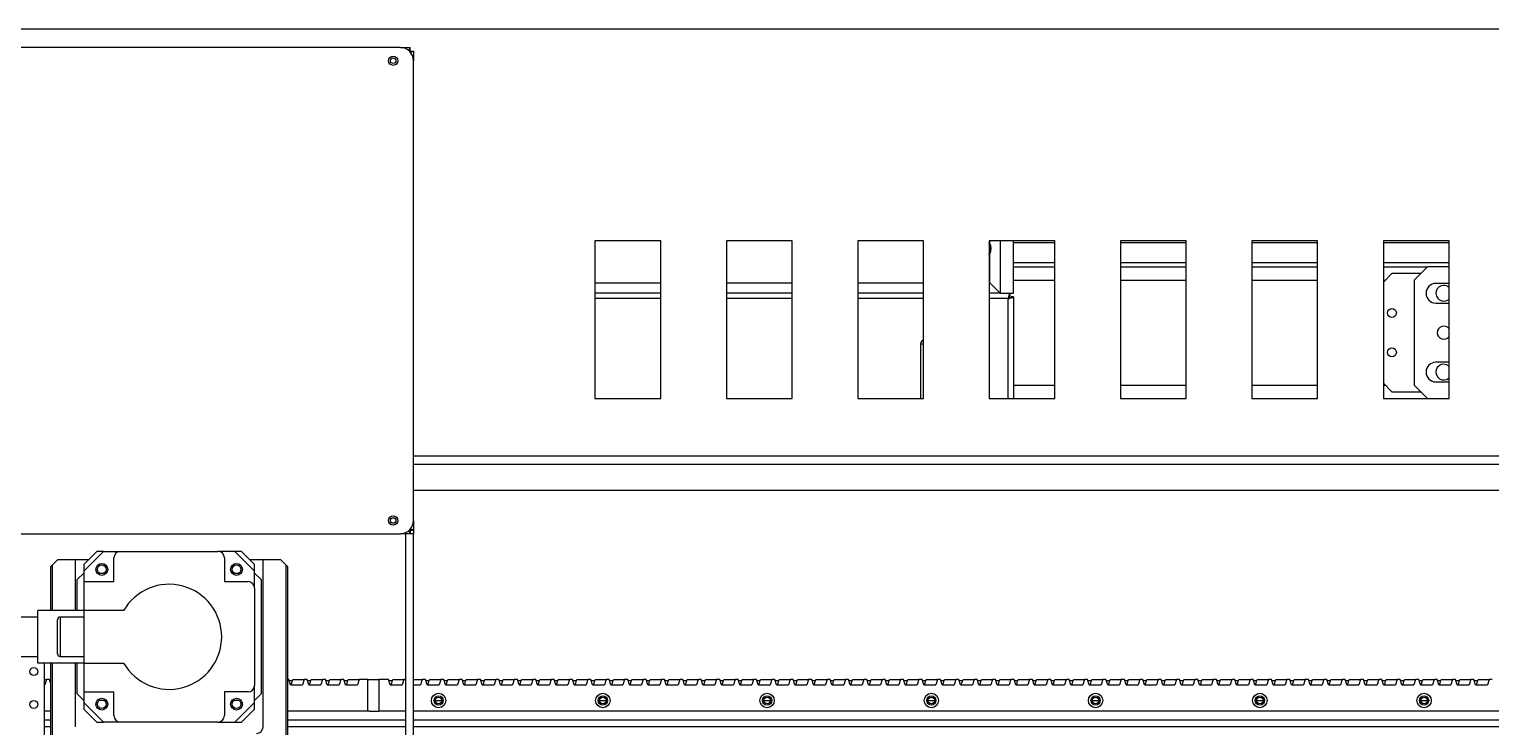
# Model space of a CAD drawing. Header units: millimetres. Extents: x 17243 to 30056, y 9468 to 18529.
# Drawn here: x 24335 to 25448, y 14491 to 15022 of the extents above; entities that cross this region are included whole.
import ezdxf

# ---------------------------------------------------------------- set-up
doc = ezdxf.new("R2010")
doc.units = ezdxf.units.MM
doc.layers.get('0').update_dxf_attribs({"lineweight": 18})

msp = doc.modelspace()

# ---------------------------------------------------------------- linework, layer by layer
at = {"color": 7, "linetype": 'Continuous', "lineweight": 25}
for p, q in [((25968.788, 15021.605), (21449.788, 15021.605)), ((24617.725, 15007.605), (24265.725, 15007.605)), ((24617.725, 15007.605), (24625.017, 15007.605)), ((24625.017, 15005.605), (24625.017, 15007.605)), ((24615.239, 14995.826), (24614.003, 14994.59)), ((24625.725, 15004.897), (24627.725, 15004.897)), ((24627.725, 15004.897), (24627.725, 14997.605)), ((24627.725, 14647.605), (24627.725, 14997.605)), ((24815.788, 14860.605), (24765.788, 14860.605)), ((24765.788, 14860.605), (24765.788, 14740.605)), ((24815.788, 14740.605), (24815.788, 14860.605)), ((24915.788, 14860.605), (24865.788, 14860.605)), ((24865.788, 14860.605), (24865.788, 14740.605)), ((24915.788, 14740.605), (24915.788, 14860.605)), ((25015.788, 14860.605), (24965.788, 14860.605)), ((24965.788, 14860.605), (24965.788, 14740.605)), ((25015.788, 14740.605), (25015.788, 14860.605)), ((25115.788, 14860.605), (25065.788, 14860.605)), ((25065.788, 14860.605), (25065.788, 14740.605)), ((25066.288, 14858.478), (25065.788, 14859.268)), ((25065.788, 14849.941), (25066.288, 14850.732)), ((25066.288, 14858.478), (25066.288, 14860.605)), ((25066.288, 14828.605), (25066.288, 14850.732)), ((25074.288, 14860.605), (25074.288, 14820.605)), ((25084.288, 14820.605), (25084.288, 14860.605)), ((25115.788, 14740.605), (25115.788, 14860.605)), ((25215.788, 14860.605), (25165.788, 14860.605)), ((25165.788, 14860.605), (25165.788, 14740.605)), ((25215.788, 14740.605), (25215.788, 14860.605)), ((25315.788, 14860.605), (25265.788, 14860.605)), ((25265.788, 14860.605), (25265.788, 14740.605)), ((25315.788, 14740.605), (25315.788, 14860.605)), ((25415.788, 14860.605), (25365.788, 14860.605)), ((25365.788, 14860.605), (25365.788, 14740.605)), ((25415.788, 14740.605), (25415.788, 14860.605)), ((25084.288, 14840.605), (25115.788, 14840.605)), ((25165.788, 14840.605), (25215.788, 14840.605)), ((25265.788, 14840.605), (25315.788, 14840.605)), ((25365.788, 14840.605), (25399.288, 14840.605)), ((25399.288, 14840.605), (25389.288, 14830.605)), ((25415.788, 14840.605), (25399.288, 14840.605)), ((24765.788, 14828.605), (24815.788, 14828.605)), ((24865.788, 14828.605), (24915.788, 14828.605)), ((24965.788, 14828.605), (25015.788, 14828.605)), ((25065.788, 14828.605), (25066.288, 14828.605)), ((25074.288, 14820.605), (25066.288, 14828.605)), ((25372.288, 14835.605), (25365.788, 14829.105)), ((25394.288, 14835.605), (25372.288, 14835.605)), ((25389.288, 14830.605), (25389.288, 14750.605)), ((25415.788, 14828.105), (25405.788, 14828.105)), ((24815.788, 14820.605), (24765.788, 14820.605)), ((24915.788, 14820.605), (24865.788, 14820.605)), ((25015.788, 14820.605), (24965.788, 14820.605)), ((25074.288, 14820.605), (25065.788, 14820.605)), ((25074.288, 14820.605), (25084.288, 14820.605)), ((25081.581, 14820.605), (25081.581, 14818.605)), ((25084.288, 14817.897), (25082.288, 14817.897)), ((25084.288, 14817.897), (25084.288, 14740.605)), ((25405.788, 14813.105), (25415.788, 14813.105)), ((25013.638, 14782.105), (25013.638, 14781.888)), ((25015.788, 14781.888), (25013.638, 14781.888)), ((25013.638, 14781.888), (25013.638, 14740.605)), ((25415.788, 14768.105), (25405.788, 14768.105)), ((25365.788, 14752.105), (25372.288, 14745.605)), ((25389.288, 14750.605), (25399.288, 14740.605)), ((25405.788, 14753.105), (25415.788, 14753.105)), ((24765.788, 14740.605), (24815.788, 14740.605)), ((24865.788, 14740.605), (24915.788, 14740.605)), ((24965.788, 14740.605), (25015.788, 14740.605)), ((25065.788, 14740.605), (25115.788, 14740.605)), ((25165.788, 14740.605), (25215.788, 14740.605)), ((25265.788, 14740.605), (25315.788, 14740.605)), ((25365.788, 14740.605), (25415.788, 14740.605)), ((25372.288, 14745.605), (25394.288, 14745.605)), ((24627.725, 14690.605), (25968.788, 14690.605)), ((24614.003, 14650.619), (24615.239, 14649.383)), ((24625.017, 14639.605), (24625.017, 14637.605)), ((24625.725, 14640.312), (24627.725, 14640.312)), ((24627.725, 14647.605), (24627.725, 14640.312)), ((24627.725, 14640.312), (24627.725, 14637.605)), ((24265.725, 14637.605), (24617.725, 14637.605)), ((24625.017, 14637.605), (24617.725, 14637.605)), ((24621.725, 14450.105), (24621.725, 14637.605)), ((24627.725, 14637.605), (24625.017, 14637.605)), ((24627.725, 14450.105), (24627.725, 14637.605)), ((24356.725, 14617.605), (24352.725, 14613.605)), ((24370.225, 14617.605), (24356.725, 14617.605)), ((24370.225, 14617.605), (24370.225, 14579.105)), ((24380.225, 14617.605), (24370.225, 14617.605)), ((24376.725, 14609.105), (24391.725, 14624.105)), ((24386.725, 14624.105), (24376.725, 14614.105)), ((24391.725, 14624.105), (24386.725, 14624.105)), ((24391.725, 14624.105), (24404.725, 14624.105)), ((24399.725, 14601.105), (24399.725, 14619.105)), ((24404.725, 14624.105), (24478.725, 14624.105)), ((24491.725, 14624.105), (24478.725, 14624.105)), ((24483.725, 14619.105), (24483.725, 14601.105)), ((24506.725, 14609.105), (24491.725, 14624.105)), ((24496.725, 14624.105), (24491.725, 14624.105)), ((24506.725, 14614.105), (24496.725, 14624.105)), ((24513.225, 14617.605), (24503.225, 14617.605)), ((24513.225, 14490.605), (24513.225, 14617.605)), ((24526.725, 14617.605), (24513.225, 14617.605)), ((24530.725, 14613.605), (24526.725, 14617.605)), ((24351.725, 14612.605), (24352.725, 14613.605)), ((24351.725, 14579.105), (24351.725, 14612.605)), ((24352.725, 14613.605), (24352.725, 14579.105)), ((24376.725, 14607.605), (24371.725, 14602.605)), ((24376.725, 14614.105), (24376.725, 14609.105)), ((24376.725, 14609.105), (24376.725, 14601.105)), ((24388.481, 14607.605), (24392.438, 14607.605)), ((24491.012, 14607.605), (24494.968, 14607.605)), ((24506.725, 14609.105), (24506.725, 14614.105)), ((24506.725, 14596.105), (24506.725, 14609.105)), ((24511.725, 14602.605), (24506.725, 14607.605)), ((24530.725, 14450.605), (24530.725, 14613.605)), ((24530.725, 14613.605), (24531.725, 14612.605)), ((24531.725, 14612.605), (24531.725, 14450.605)), ((24371.725, 14579.105), (24371.725, 14602.605)), ((24376.725, 14601.105), (24399.725, 14601.105)), ((24376.725, 14601.105), (24376.725, 14579.105)), ((24483.725, 14601.105), (24501.725, 14601.105)), ((24506.725, 14596.105), (24506.725, 14522.105)), ((24511.725, 14602.605), (24511.725, 14515.605)), ((24341.725, 14574.105), (24323.725, 14574.105)), ((24376.725, 14579.105), (24341.725, 14579.105)), ((24341.725, 14539.105), (24341.725, 14579.105)), ((24356.725, 14559.105), (24356.725, 14572.105)), ((24376.725, 14574.105), (24358.725, 14574.105)), ((24407.084, 14579.105), (24376.725, 14579.105)), ((24376.725, 14579.105), (24376.725, 14539.105)), ((24356.725, 14546.105), (24356.725, 14559.105)), ((24323.725, 14544.105), (24341.725, 14544.105)), ((24376.725, 14539.105), (24341.725, 14539.105)), ((24346.725, 14452.341), (24346.725, 14539.105)), ((24351.725, 14450.605), (24351.725, 14539.105)), ((24352.725, 14539.105), (24352.725, 14450.605)), ((24358.725, 14544.105), (24376.725, 14544.105)), ((24370.225, 14539.105), (24370.225, 14490.605)), ((24371.725, 14515.605), (24371.725, 14539.105)), ((24376.725, 14539.105), (24407.084, 14539.105)), ((24376.725, 14539.105), (24376.725, 14517.105)), ((24346.725, 14526.605), (24348.384, 14526.605)), ((24346.725, 14522.605), (24347.111, 14522.605)), ((24348.384, 14526.605), (24347.111, 14522.605)), ((24350.714, 14526.605), (24348.384, 14526.605)), ((24351.725, 14523.43), (24350.714, 14526.605)), ((24351.725, 14525.605), (24351.032, 14525.605)), ((24376.725, 14517.105), (24399.725, 14517.105)), ((24376.725, 14517.105), (24376.725, 14509.105)), ((24399.725, 14499.105), (24399.725, 14517.105)), ((24483.725, 14517.105), (24483.725, 14499.105)), ((24501.725, 14517.105), (24483.725, 14517.105)), ((24506.725, 14509.105), (24506.725, 14522.105)), ((24532.714, 14526.605), (24531.725, 14526.605)), ((24533.987, 14522.605), (24532.714, 14526.605)), ((24535.565, 14525.605), (24533.032, 14525.605)), ((24533.987, 14522.605), (24543.111, 14522.605)), ((24534.611, 14522.605), (24535.884, 14526.605)), ((24535.884, 14526.605), (24544.384, 14526.605)), ((24544.384, 14526.605), (24543.111, 14522.605)), ((24546.714, 14526.605), (24544.384, 14526.605)), ((24547.987, 14522.605), (24546.714, 14526.605)), ((24549.565, 14525.605), (24547.032, 14525.605)), ((24547.987, 14522.605), (24557.111, 14522.605)), ((24548.611, 14522.605), (24549.884, 14526.605)), ((24549.884, 14526.605), (24558.384, 14526.605)), ((24558.384, 14526.605), (24557.111, 14522.605)), ((24560.714, 14526.605), (24558.384, 14526.605)), ((24561.987, 14522.605), (24560.714, 14526.605)), ((24563.565, 14525.605), (24561.032, 14525.605)), ((24561.987, 14522.605), (24571.111, 14522.605)), ((24562.611, 14522.605), (24563.884, 14526.605)), ((24563.884, 14526.605), (24572.384, 14526.605)), ((24572.384, 14526.605), (24571.111, 14522.605)), ((24574.714, 14526.605), (24572.384, 14526.605)), ((24575.987, 14522.605), (24574.714, 14526.605)), ((24577.565, 14525.605), (24575.032, 14525.605)), ((24575.987, 14522.605), (24585.111, 14522.605)), ((24576.611, 14522.605), (24577.884, 14526.605)), ((24577.884, 14526.605), (24586.384, 14526.605)), ((24586.384, 14526.605), (24585.111, 14522.605)), ((24592.788, 14526.605), (24586.384, 14526.605)), ((24592.788, 14526.605), (24601.288, 14526.605)), ((24592.788, 14526.605), (24592.788, 14502.605)), ((24601.288, 14526.605), (24601.288, 14502.605)), ((24608.714, 14526.605), (24601.288, 14526.605)), ((24609.987, 14522.605), (24608.714, 14526.605)), ((24611.565, 14525.605), (24609.032, 14525.605)), ((24609.987, 14522.605), (24619.111, 14522.605)), ((24610.611, 14522.605), (24611.884, 14526.605)), ((24611.884, 14526.605), (24620.384, 14526.605)), ((24620.384, 14526.605), (24619.111, 14522.605)), ((24621.725, 14526.605), (24620.384, 14526.605)), ((24627.725, 14526.605), (24634.384, 14526.605)), ((24627.725, 14522.605), (24633.111, 14522.605)), ((24634.384, 14526.605), (24633.111, 14522.605)), ((24636.714, 14526.605), (24634.384, 14526.605)), ((24637.987, 14522.605), (24636.714, 14526.605)), ((24639.565, 14525.605), (24637.032, 14525.605)), ((24637.987, 14522.605), (24647.111, 14522.605)), ((24638.611, 14522.605), (24639.884, 14526.605)), ((24639.884, 14526.605), (24648.384, 14526.605)), ((24648.384, 14526.605), (24647.111, 14522.605)), ((24650.714, 14526.605), (24648.384, 14526.605)), ((24651.987, 14522.605), (24650.714, 14526.605)), ((24653.565, 14525.605), (24651.032, 14525.605)), ((24651.987, 14522.605), (24661.111, 14522.605)), ((24652.611, 14522.605), (24653.884, 14526.605)), ((24653.884, 14526.605), (24662.384, 14526.605)), ((24662.384, 14526.605), (24661.111, 14522.605)), ((24664.714, 14526.605), (24662.384, 14526.605)), ((24665.987, 14522.605), (24664.714, 14526.605)), ((24667.565, 14525.605), (24665.032, 14525.605)), ((24665.987, 14522.605), (24675.111, 14522.605)), ((24666.611, 14522.605), (24667.884, 14526.605)), ((24667.884, 14526.605), (24676.384, 14526.605)), ((24676.384, 14526.605), (24675.111, 14522.605)), ((24678.714, 14526.605), (24676.384, 14526.605)), ((24679.987, 14522.605), (24678.714, 14526.605)), ((24681.565, 14525.605), (24679.032, 14525.605)), ((24679.987, 14522.605), (24689.111, 14522.605)), ((24680.611, 14522.605), (24681.884, 14526.605)), ((24681.884, 14526.605), (24690.384, 14526.605)), ((24690.384, 14526.605), (24689.111, 14522.605)), ((24692.714, 14526.605), (24690.384, 14526.605)), ((24693.987, 14522.605), (24692.714, 14526.605)), ((24695.565, 14525.605), (24693.032, 14525.605)), ((24693.987, 14522.605), (24703.111, 14522.605)), ((24694.611, 14522.605), (24695.884, 14526.605)), ((24695.884, 14526.605), (24704.384, 14526.605)), ((24704.384, 14526.605), (24703.111, 14522.605)), ((24706.714, 14526.605), (24704.384, 14526.605)), ((24707.987, 14522.605), (24706.714, 14526.605)), ((24709.565, 14525.605), (24707.032, 14525.605)), ((24707.987, 14522.605), (24717.111, 14522.605)), ((24708.611, 14522.605), (24709.884, 14526.605)), ((24709.884, 14526.605), (24718.384, 14526.605)), ((24718.384, 14526.605), (24717.111, 14522.605)), ((24720.714, 14526.605), (24718.384, 14526.605)), ((24721.987, 14522.605), (24720.714, 14526.605)), ((24723.565, 14525.605), (24721.032, 14525.605)), ((24721.987, 14522.605), (24731.111, 14522.605)), ((24722.611, 14522.605), (24723.884, 14526.605)), ((24723.884, 14526.605), (24732.384, 14526.605)), ((24732.384, 14526.605), (24731.111, 14522.605)), ((24734.714, 14526.605), (24732.384, 14526.605)), ((24735.987, 14522.605), (24734.714, 14526.605)), ((24737.565, 14525.605), (24735.032, 14525.605)), ((24735.987, 14522.605), (24745.111, 14522.605)), ((24736.611, 14522.605), (24737.884, 14526.605)), ((24737.884, 14526.605), (24746.384, 14526.605)), ((24746.384, 14526.605), (24745.111, 14522.605)), ((24748.714, 14526.605), (24746.384, 14526.605)), ((24749.987, 14522.605), (24748.714, 14526.605)), ((24751.565, 14525.605), (24749.032, 14525.605)), ((24749.987, 14522.605), (24759.111, 14522.605)), ((24750.611, 14522.605), (24751.884, 14526.605)), ((24751.884, 14526.605), (24760.384, 14526.605)), ((24760.384, 14526.605), (24759.111, 14522.605)), ((24762.714, 14526.605), (24760.384, 14526.605)), ((24763.987, 14522.605), (24762.714, 14526.605)), ((24765.565, 14525.605), (24763.032, 14525.605)), ((24763.987, 14522.605), (24773.111, 14522.605)), ((24764.611, 14522.605), (24765.884, 14526.605)), ((24765.884, 14526.605), (24774.384, 14526.605)), ((24774.384, 14526.605), (24773.111, 14522.605)), ((24776.714, 14526.605), (24774.384, 14526.605)), ((24777.987, 14522.605), (24776.714, 14526.605)), ((24779.565, 14525.605), (24777.032, 14525.605)), ((24777.987, 14522.605), (24787.111, 14522.605)), ((24778.611, 14522.605), (24779.884, 14526.605)), ((24779.884, 14526.605), (24788.384, 14526.605)), ((24788.384, 14526.605), (24787.111, 14522.605)), ((24790.714, 14526.605), (24788.384, 14526.605)), ((24791.987, 14522.605), (24790.714, 14526.605)), ((24793.565, 14525.605), (24791.032, 14525.605)), ((24791.987, 14522.605), (24801.111, 14522.605)), ((24792.611, 14522.605), (24793.884, 14526.605)), ((24793.884, 14526.605), (24802.384, 14526.605)), ((24802.384, 14526.605), (24801.111, 14522.605)), ((24804.714, 14526.605), (24802.384, 14526.605)), ((24805.987, 14522.605), (24804.714, 14526.605)), ((24807.565, 14525.605), (24805.032, 14525.605)), ((24805.987, 14522.605), (24815.111, 14522.605)), ((24806.611, 14522.605), (24807.884, 14526.605)), ((24807.884, 14526.605), (24816.384, 14526.605)), ((24816.384, 14526.605), (24815.111, 14522.605)), ((24818.714, 14526.605), (24816.384, 14526.605)), ((24819.987, 14522.605), (24818.714, 14526.605)), ((24821.565, 14525.605), (24819.032, 14525.605)), ((24819.987, 14522.605), (24829.111, 14522.605)), ((24820.611, 14522.605), (24821.884, 14526.605)), ((24821.884, 14526.605), (24830.384, 14526.605)), ((24830.384, 14526.605), (24829.111, 14522.605)), ((24832.714, 14526.605), (24830.384, 14526.605)), ((24833.987, 14522.605), (24832.714, 14526.605)), ((24835.565, 14525.605), (24833.032, 14525.605)), ((24833.987, 14522.605), (24843.111, 14522.605)), ((24834.611, 14522.605), (24835.884, 14526.605)), ((24835.884, 14526.605), (24844.384, 14526.605)), ((24844.384, 14526.605), (24843.111, 14522.605)), ((24846.714, 14526.605), (24844.384, 14526.605)), ((24847.987, 14522.605), (24846.714, 14526.605)), ((24849.565, 14525.605), (24847.032, 14525.605)), ((24847.987, 14522.605), (24857.111, 14522.605)), ((24848.611, 14522.605), (24849.884, 14526.605)), ((24849.884, 14526.605), (24858.384, 14526.605)), ((24858.384, 14526.605), (24857.111, 14522.605)), ((24860.714, 14526.605), (24858.384, 14526.605)), ((24861.987, 14522.605), (24860.714, 14526.605)), ((24863.565, 14525.605), (24861.032, 14525.605)), ((24861.987, 14522.605), (24871.111, 14522.605)), ((24862.611, 14522.605), (24863.884, 14526.605)), ((24863.884, 14526.605), (24872.384, 14526.605)), ((24872.384, 14526.605), (24871.111, 14522.605)), ((24874.714, 14526.605), (24872.384, 14526.605)), ((24875.987, 14522.605), (24874.714, 14526.605)), ((24877.565, 14525.605), (24875.032, 14525.605)), ((24875.987, 14522.605), (24885.111, 14522.605)), ((24876.611, 14522.605), (24877.884, 14526.605)), ((24877.884, 14526.605), (24886.384, 14526.605)), ((24886.384, 14526.605), (24885.111, 14522.605)), ((24888.714, 14526.605), (24886.384, 14526.605)), ((24889.987, 14522.605), (24888.714, 14526.605)), ((24891.565, 14525.605), (24889.032, 14525.605)), ((24889.987, 14522.605), (24899.111, 14522.605)), ((24890.611, 14522.605), (24891.884, 14526.605)), ((24891.884, 14526.605), (24900.384, 14526.605)), ((24900.384, 14526.605), (24899.111, 14522.605)), ((24902.714, 14526.605), (24900.384, 14526.605)), ((24903.987, 14522.605), (24902.714, 14526.605)), ((24905.565, 14525.605), (24903.032, 14525.605)), ((24903.987, 14522.605), (24913.111, 14522.605)), ((24904.611, 14522.605), (24905.884, 14526.605)), ((24905.884, 14526.605), (24914.384, 14526.605)), ((24914.384, 14526.605), (24913.111, 14522.605)), ((24916.714, 14526.605), (24914.384, 14526.605)), ((24917.987, 14522.605), (24916.714, 14526.605)), ((24919.565, 14525.605), (24917.032, 14525.605)), ((24917.987, 14522.605), (24927.111, 14522.605)), ((24918.611, 14522.605), (24919.884, 14526.605)), ((24919.884, 14526.605), (24928.384, 14526.605)), ((24928.384, 14526.605), (24927.111, 14522.605)), ((24930.714, 14526.605), (24928.384, 14526.605)), ((24931.987, 14522.605), (24930.714, 14526.605)), ((24933.565, 14525.605), (24931.032, 14525.605)), ((24931.987, 14522.605), (24941.111, 14522.605)), ((24932.611, 14522.605), (24933.884, 14526.605)), ((24933.884, 14526.605), (24942.384, 14526.605)), ((24942.384, 14526.605), (24941.111, 14522.605)), ((24944.714, 14526.605), (24942.384, 14526.605)), ((24945.987, 14522.605), (24944.714, 14526.605)), ((24947.565, 14525.605), (24945.032, 14525.605)), ((24945.987, 14522.605), (24955.111, 14522.605)), ((24946.611, 14522.605), (24947.884, 14526.605)), ((24947.884, 14526.605), (24956.384, 14526.605)), ((24956.384, 14526.605), (24955.111, 14522.605)), ((24958.714, 14526.605), (24956.384, 14526.605)), ((24959.987, 14522.605), (24958.714, 14526.605)), ((24961.565, 14525.605), (24959.032, 14525.605)), ((24959.987, 14522.605), (24969.111, 14522.605)), ((24960.611, 14522.605), (24961.884, 14526.605)), ((24961.884, 14526.605), (24970.384, 14526.605)), ((24970.384, 14526.605), (24969.111, 14522.605)), ((24972.714, 14526.605), (24970.384, 14526.605)), ((24973.987, 14522.605), (24972.714, 14526.605)), ((24975.565, 14525.605), (24973.032, 14525.605)), ((24973.987, 14522.605), (24983.111, 14522.605)), ((24974.611, 14522.605), (24975.884, 14526.605)), ((24975.884, 14526.605), (24984.384, 14526.605)), ((24984.384, 14526.605), (24983.111, 14522.605)), ((24986.714, 14526.605), (24984.384, 14526.605)), ((24987.987, 14522.605), (24986.714, 14526.605)), ((24989.565, 14525.605), (24987.032, 14525.605)), ((24987.987, 14522.605), (24997.111, 14522.605)), ((24988.611, 14522.605), (24989.884, 14526.605)), ((24989.884, 14526.605), (24998.384, 14526.605)), ((24998.384, 14526.605), (24997.111, 14522.605)), ((25000.714, 14526.605), (24998.384, 14526.605)), ((25001.987, 14522.605), (25000.714, 14526.605)), ((25003.565, 14525.605), (25001.032, 14525.605)), ((25001.987, 14522.605), (25011.111, 14522.605)), ((25002.611, 14522.605), (25003.884, 14526.605)), ((25003.884, 14526.605), (25012.384, 14526.605)), ((25012.384, 14526.605), (25011.111, 14522.605)), ((25014.714, 14526.605), (25012.384, 14526.605)), ((25015.987, 14522.605), (25014.714, 14526.605)), ((25017.565, 14525.605), (25015.032, 14525.605)), ((25015.987, 14522.605), (25025.111, 14522.605)), ((25016.611, 14522.605), (25017.884, 14526.605)), ((25017.884, 14526.605), (25026.384, 14526.605)), ((25026.384, 14526.605), (25025.111, 14522.605)), ((25028.714, 14526.605), (25026.384, 14526.605)), ((25029.987, 14522.605), (25028.714, 14526.605)), ((25031.565, 14525.605), (25029.032, 14525.605)), ((25029.987, 14522.605), (25039.111, 14522.605)), ((25030.611, 14522.605), (25031.884, 14526.605)), ((25031.884, 14526.605), (25040.384, 14526.605)), ((25040.384, 14526.605), (25039.111, 14522.605)), ((25042.714, 14526.605), (25040.384, 14526.605)), ((25043.987, 14522.605), (25042.714, 14526.605)), ((25045.565, 14525.605), (25043.032, 14525.605)), ((25043.987, 14522.605), (25053.111, 14522.605)), ((25044.611, 14522.605), (25045.884, 14526.605)), ((25045.884, 14526.605), (25054.384, 14526.605)), ((25054.384, 14526.605), (25053.111, 14522.605)), ((25056.714, 14526.605), (25054.384, 14526.605)), ((25057.987, 14522.605), (25056.714, 14526.605)), ((25059.565, 14525.605), (25057.032, 14525.605)), ((25057.987, 14522.605), (25067.111, 14522.605)), ((25058.611, 14522.605), (25059.884, 14526.605)), ((25059.884, 14526.605), (25068.384, 14526.605)), ((25068.384, 14526.605), (25067.111, 14522.605)), ((25070.714, 14526.605), (25068.384, 14526.605)), ((25071.987, 14522.605), (25070.714, 14526.605)), ((25073.565, 14525.605), (25071.032, 14525.605)), ((25071.987, 14522.605), (25081.111, 14522.605)), ((25072.611, 14522.605), (25073.884, 14526.605)), ((25073.884, 14526.605), (25082.384, 14526.605)), ((25082.384, 14526.605), (25081.111, 14522.605)), ((25084.714, 14526.605), (25082.384, 14526.605)), ((25085.987, 14522.605), (25084.714, 14526.605)), ((25087.565, 14525.605), (25085.032, 14525.605)), ((25085.987, 14522.605), (25095.111, 14522.605)), ((25086.611, 14522.605), (25087.884, 14526.605)), ((25087.884, 14526.605), (25096.384, 14526.605)), ((25096.384, 14526.605), (25095.111, 14522.605)), ((25098.714, 14526.605), (25096.384, 14526.605)), ((25099.987, 14522.605), (25098.714, 14526.605)), ((25101.565, 14525.605), (25099.032, 14525.605)), ((25099.987, 14522.605), (25109.111, 14522.605)), ((25100.611, 14522.605), (25101.884, 14526.605)), ((25101.884, 14526.605), (25110.384, 14526.605)), ((25110.384, 14526.605), (25109.111, 14522.605)), ((25112.714, 14526.605), (25110.384, 14526.605)), ((25113.987, 14522.605), (25112.714, 14526.605)), ((25115.565, 14525.605), (25113.032, 14525.605)), ((25113.987, 14522.605), (25123.111, 14522.605)), ((25114.611, 14522.605), (25115.884, 14526.605)), ((25115.884, 14526.605), (25124.384, 14526.605)), ((25124.384, 14526.605), (25123.111, 14522.605)), ((25126.714, 14526.605), (25124.384, 14526.605)), ((25127.987, 14522.605), (25126.714, 14526.605)), ((25129.565, 14525.605), (25127.032, 14525.605)), ((25127.987, 14522.605), (25137.111, 14522.605)), ((25128.611, 14522.605), (25129.884, 14526.605)), ((25129.884, 14526.605), (25138.384, 14526.605)), ((25138.384, 14526.605), (25137.111, 14522.605)), ((25140.714, 14526.605), (25138.384, 14526.605)), ((25141.987, 14522.605), (25140.714, 14526.605)), ((25143.565, 14525.605), (25141.032, 14525.605)), ((25141.987, 14522.605), (25151.111, 14522.605)), ((25142.611, 14522.605), (25143.884, 14526.605)), ((25143.884, 14526.605), (25152.384, 14526.605)), ((25152.384, 14526.605), (25151.111, 14522.605)), ((25154.714, 14526.605), (25152.384, 14526.605)), ((25155.987, 14522.605), (25154.714, 14526.605)), ((25157.565, 14525.605), (25155.032, 14525.605)), ((25155.987, 14522.605), (25165.111, 14522.605)), ((25156.611, 14522.605), (25157.884, 14526.605)), ((25157.884, 14526.605), (25166.384, 14526.605)), ((25166.384, 14526.605), (25165.111, 14522.605)), ((25168.714, 14526.605), (25166.384, 14526.605)), ((25169.987, 14522.605), (25168.714, 14526.605)), ((25171.565, 14525.605), (25169.032, 14525.605)), ((25169.987, 14522.605), (25179.111, 14522.605)), ((25170.611, 14522.605), (25171.884, 14526.605)), ((25171.884, 14526.605), (25180.384, 14526.605)), ((25180.384, 14526.605), (25179.111, 14522.605)), ((25182.714, 14526.605), (25180.384, 14526.605)), ((25183.987, 14522.605), (25182.714, 14526.605)), ((25185.565, 14525.605), (25183.032, 14525.605)), ((25183.987, 14522.605), (25193.111, 14522.605)), ((25184.611, 14522.605), (25185.884, 14526.605)), ((25185.884, 14526.605), (25194.384, 14526.605)), ((25194.384, 14526.605), (25193.111, 14522.605)), ((25196.714, 14526.605), (25194.384, 14526.605)), ((25197.987, 14522.605), (25196.714, 14526.605)), ((25199.565, 14525.605), (25197.032, 14525.605)), ((25197.987, 14522.605), (25207.111, 14522.605)), ((25198.611, 14522.605), (25199.884, 14526.605)), ((25199.884, 14526.605), (25208.384, 14526.605)), ((25208.384, 14526.605), (25207.111, 14522.605)), ((25210.714, 14526.605), (25208.384, 14526.605)), ((25211.987, 14522.605), (25210.714, 14526.605)), ((25213.565, 14525.605), (25211.032, 14525.605)), ((25211.987, 14522.605), (25221.111, 14522.605)), ((25212.611, 14522.605), (25213.884, 14526.605)), ((25213.884, 14526.605), (25222.384, 14526.605)), ((25222.384, 14526.605), (25221.111, 14522.605)), ((25224.714, 14526.605), (25222.384, 14526.605)), ((25225.987, 14522.605), (25224.714, 14526.605)), ((25227.565, 14525.605), (25225.032, 14525.605)), ((25225.987, 14522.605), (25235.111, 14522.605)), ((25226.611, 14522.605), (25227.884, 14526.605)), ((25227.884, 14526.605), (25236.384, 14526.605)), ((25236.384, 14526.605), (25235.111, 14522.605)), ((25238.714, 14526.605), (25236.384, 14526.605)), ((25239.987, 14522.605), (25238.714, 14526.605)), ((25241.565, 14525.605), (25239.032, 14525.605)), ((25239.987, 14522.605), (25249.111, 14522.605)), ((25240.611, 14522.605), (25241.884, 14526.605)), ((25241.884, 14526.605), (25250.384, 14526.605)), ((25250.384, 14526.605), (25249.111, 14522.605)), ((25252.714, 14526.605), (25250.384, 14526.605)), ((25253.987, 14522.605), (25252.714, 14526.605)), ((25255.565, 14525.605), (25253.032, 14525.605)), ((25253.987, 14522.605), (25263.111, 14522.605)), ((25254.611, 14522.605), (25255.884, 14526.605)), ((25255.884, 14526.605), (25264.384, 14526.605)), ((25264.384, 14526.605), (25263.111, 14522.605)), ((25266.714, 14526.605), (25264.384, 14526.605)), ((25267.987, 14522.605), (25266.714, 14526.605)), ((25269.565, 14525.605), (25267.032, 14525.605)), ((25267.987, 14522.605), (25277.111, 14522.605)), ((25268.611, 14522.605), (25269.884, 14526.605)), ((25269.884, 14526.605), (25278.384, 14526.605)), ((25278.384, 14526.605), (25277.111, 14522.605)), ((25280.714, 14526.605), (25278.384, 14526.605)), ((25281.987, 14522.605), (25280.714, 14526.605)), ((25283.565, 14525.605), (25281.032, 14525.605)), ((25281.987, 14522.605), (25291.111, 14522.605)), ((25282.611, 14522.605), (25283.884, 14526.605)), ((25283.884, 14526.605), (25292.384, 14526.605)), ((25292.384, 14526.605), (25291.111, 14522.605)), ((25294.714, 14526.605), (25292.384, 14526.605)), ((25295.987, 14522.605), (25294.714, 14526.605)), ((25297.565, 14525.605), (25295.032, 14525.605)), ((25295.987, 14522.605), (25305.111, 14522.605)), ((25296.611, 14522.605), (25297.884, 14526.605)), ((25297.884, 14526.605), (25306.384, 14526.605)), ((25306.384, 14526.605), (25305.111, 14522.605)), ((25308.714, 14526.605), (25306.384, 14526.605)), ((25309.987, 14522.605), (25308.714, 14526.605)), ((25311.565, 14525.605), (25309.032, 14525.605)), ((25309.987, 14522.605), (25319.111, 14522.605)), ((25310.611, 14522.605), (25311.884, 14526.605)), ((25311.884, 14526.605), (25320.384, 14526.605)), ((25320.384, 14526.605), (25319.111, 14522.605)), ((25322.714, 14526.605), (25320.384, 14526.605)), ((25323.987, 14522.605), (25322.714, 14526.605)), ((25325.565, 14525.605), (25323.032, 14525.605)), ((25323.987, 14522.605), (25333.111, 14522.605)), ((25324.611, 14522.605), (25325.884, 14526.605)), ((25325.884, 14526.605), (25334.384, 14526.605)), ((25334.384, 14526.605), (25333.111, 14522.605)), ((25336.714, 14526.605), (25334.384, 14526.605)), ((25337.987, 14522.605), (25336.714, 14526.605)), ((25339.565, 14525.605), (25337.032, 14525.605)), ((25337.987, 14522.605), (25347.111, 14522.605)), ((25338.611, 14522.605), (25339.884, 14526.605)), ((25339.884, 14526.605), (25348.384, 14526.605)), ((25348.384, 14526.605), (25347.111, 14522.605)), ((25350.714, 14526.605), (25348.384, 14526.605)), ((25351.987, 14522.605), (25350.714, 14526.605)), ((25353.565, 14525.605), (25351.032, 14525.605)), ((25351.987, 14522.605), (25361.111, 14522.605)), ((25352.611, 14522.605), (25353.884, 14526.605)), ((25353.884, 14526.605), (25362.384, 14526.605)), ((25362.384, 14526.605), (25361.111, 14522.605)), ((25364.714, 14526.605), (25362.384, 14526.605)), ((25365.987, 14522.605), (25364.714, 14526.605)), ((25367.565, 14525.605), (25365.032, 14525.605)), ((25365.987, 14522.605), (25375.111, 14522.605)), ((25366.611, 14522.605), (25367.884, 14526.605)), ((25367.884, 14526.605), (25376.384, 14526.605)), ((25376.384, 14526.605), (25375.111, 14522.605)), ((25378.714, 14526.605), (25376.384, 14526.605)), ((25379.987, 14522.605), (25378.714, 14526.605)), ((25381.565, 14525.605), (25379.032, 14525.605)), ((25379.987, 14522.605), (25389.111, 14522.605)), ((25380.611, 14522.605), (25381.884, 14526.605)), ((25381.884, 14526.605), (25390.384, 14526.605)), ((25390.384, 14526.605), (25389.111, 14522.605)), ((25392.714, 14526.605), (25390.384, 14526.605)), ((25393.987, 14522.605), (25392.714, 14526.605)), ((25395.565, 14525.605), (25393.032, 14525.605)), ((25393.987, 14522.605), (25403.111, 14522.605)), ((25394.611, 14522.605), (25395.884, 14526.605)), ((25395.884, 14526.605), (25404.384, 14526.605)), ((25404.384, 14526.605), (25403.111, 14522.605)), ((25406.714, 14526.605), (25404.384, 14526.605)), ((25407.987, 14522.605), (25406.714, 14526.605)), ((25409.565, 14525.605), (25407.032, 14525.605)), ((25407.987, 14522.605), (25417.111, 14522.605)), ((25408.611, 14522.605), (25409.884, 14526.605)), ((25409.884, 14526.605), (25418.384, 14526.605)), ((25418.384, 14526.605), (25417.111, 14522.605)), ((25420.714, 14526.605), (25418.384, 14526.605)), ((25421.987, 14522.605), (25420.714, 14526.605)), ((25423.565, 14525.605), (25421.032, 14525.605)), ((25421.987, 14522.605), (25431.111, 14522.605)), ((25422.611, 14522.605), (25423.884, 14526.605)), ((25423.884, 14526.605), (25432.384, 14526.605)), ((25432.384, 14526.605), (25431.111, 14522.605)), ((25434.714, 14526.605), (25432.384, 14526.605)), ((25435.987, 14522.605), (25434.714, 14526.605)), ((25437.565, 14525.605), (25435.032, 14525.605)), ((25435.987, 14522.605), (25445.111, 14522.605)), ((25436.611, 14522.605), (25437.884, 14526.605)), ((25437.884, 14526.605), (25446.384, 14526.605)), ((25446.384, 14526.605), (25445.111, 14522.605)), ((25448.714, 14526.605), (25446.384, 14526.605)), ((24371.725, 14515.605), (24376.725, 14510.605)), ((24376.725, 14509.105), (24391.725, 14494.105)), ((24376.725, 14509.105), (24376.725, 14504.105)), ((24392.438, 14510.605), (24388.481, 14510.605)), ((24494.968, 14510.605), (24491.012, 14510.605)), ((24491.725, 14494.105), (24506.725, 14509.105)), ((24506.725, 14510.605), (24511.725, 14515.605)), ((24506.725, 14504.105), (24506.725, 14509.105)), ((24351.725, 14502.605), (24346.725, 14502.605)), ((24351.725, 14495.605), (24346.725, 14495.605)), ((24376.725, 14504.105), (24386.725, 14494.105)), ((24386.725, 14494.105), (24391.725, 14494.105)), ((24404.725, 14494.105), (24391.725, 14494.105)), ((24478.725, 14494.105), (24404.725, 14494.105)), ((24478.725, 14494.105), (24491.725, 14494.105)), ((24491.725, 14494.105), (24496.725, 14494.105)), ((24496.725, 14494.105), (24506.725, 14504.105)), ((24592.788, 14502.605), (24531.725, 14502.605)), ((24621.725, 14495.605), (24531.725, 14495.605)), ((24594.205, 14502.605), (24592.788, 14502.605)), ((24594.205, 14502.605), (24601.288, 14502.605)), ((24621.725, 14502.605), (24601.288, 14502.605)), ((25592.788, 14502.605), (24627.725, 14502.605)), ((25968.788, 14495.605), (24627.725, 14495.605)), ((24351.725, 14490.605), (24346.725, 14490.605)), ((24621.725, 14490.605), (24531.725, 14490.605)), ((25968.788, 14490.605), (24627.725, 14490.605))]:
    msp.add_line(p, q, dxfattribs=at)
at = {"color": 8, "linetype": 'Continuous', "lineweight": 25}
for p, q in [((24624.598, 15004.868), (24624.988, 15004.868)), ((24624.988, 15004.868), (24624.988, 15004.478)), ((25115.788, 14859.105), (25084.288, 14859.105)), ((25215.788, 14859.105), (25165.788, 14859.105)), ((25315.788, 14859.105), (25265.788, 14859.105)), ((25415.788, 14859.105), (25365.788, 14859.105)), ((25084.288, 14844.105), (25115.788, 14844.105)), ((25165.788, 14844.105), (25215.788, 14844.105)), ((25265.788, 14844.105), (25315.788, 14844.105)), ((25365.788, 14844.105), (25415.788, 14844.105)), ((25084.288, 14830.605), (25115.788, 14830.605)), ((25165.788, 14830.605), (25215.788, 14830.605)), ((25265.788, 14830.605), (25315.788, 14830.605)), ((25365.788, 14830.605), (25367.288, 14830.605)), ((24815.788, 14816.605), (24765.788, 14816.605)), ((24915.788, 14816.605), (24865.788, 14816.605)), ((25015.788, 14816.605), (24965.788, 14816.605)), ((25080.288, 14816.605), (25065.788, 14816.605)), ((25080.288, 14740.605), (25080.288, 14816.605)), ((25084.288, 14750.605), (25115.788, 14750.605)), ((25165.788, 14750.605), (25215.788, 14750.605)), ((25265.788, 14750.605), (25315.788, 14750.605)), ((25365.788, 14750.605), (25367.288, 14750.605)), ((25515.788, 14696.605), (24627.725, 14696.605)), ((24627.725, 14670.605), (25968.788, 14670.605)), ((24624.988, 14640.341), (24624.598, 14640.341)), ((24624.988, 14640.731), (24624.988, 14640.341)), ((24358.725, 14574.105), (24358.725, 14559.105)), ((24358.725, 14559.105), (24358.725, 14544.105)), ((24644.288, 14510.605), (24649.288, 14510.605)), ((24769.288, 14510.605), (24774.288, 14510.605)), ((24894.288, 14510.605), (24899.288, 14510.605)), ((25019.288, 14510.605), (25024.288, 14510.605)), ((25144.288, 14510.605), (25149.288, 14510.605)), ((25269.288, 14510.605), (25274.288, 14510.605)), ((25394.288, 14510.605), (25399.288, 14510.605))]:
    msp.add_line(p, q, dxfattribs=at)
at = {"color": 7, "linetype": 'Continuous', "lineweight": 25}
for centre, radius in [((24612.225, 14997.605), 3.5), ((24612.225, 14997.605), 2.1), ((25372.288, 14805.605), 3.4), ((25372.288, 14775.605), 3.4), ((24612.225, 14647.605), 3.5), ((24612.225, 14647.605), 2.1), ((24390.459, 14610.37), 4.5), ((24390.459, 14610.37), 3.4), ((24492.99, 14610.37), 4.5), ((24492.99, 14610.37), 3.4), ((24338.725, 14532.605), 3), ((24646.788, 14510.605), 5.5), ((24771.788, 14510.605), 5.5), ((24896.788, 14510.605), 5.5), ((25021.788, 14510.605), 5.5), ((25146.788, 14510.605), 5.5), ((25271.788, 14510.605), 5.5), ((25396.788, 14510.605), 5.5), ((24338.725, 14507.605), 3), ((24390.459, 14507.839), 4.5), ((24390.459, 14507.839), 3.4), ((24492.99, 14507.839), 4.5), ((24492.99, 14507.839), 3.4), ((24646.788, 14510.605), 3.5), ((24646.788, 14510.605), 2.5), ((24771.788, 14510.605), 3.5), ((24771.788, 14510.605), 2.5), ((24896.788, 14510.605), 3.5), ((24896.788, 14510.605), 2.5), ((25021.788, 14510.605), 3.5), ((25021.788, 14510.605), 2.5), ((25146.788, 14510.605), 3.5), ((25146.788, 14510.605), 2.5), ((25271.788, 14510.605), 3.5), ((25271.788, 14510.605), 2.5), ((25396.788, 14510.605), 3.5), ((25396.788, 14510.605), 2.5)]:
    msp.add_circle(centre, radius, dxfattribs=at)
for centre, radius, start, end in [((24617.725, 14997.605), 10, 0, 90), ((25059.288, 14854.605), 7.5, 330.073565, 29.926435), ((25059.288, 14854.605), 8, 331.044976, 28.955024), ((25405.788, 14820.605), 7.5, 90, 270), ((25411.788, 14820.605), 6, 90, 311.810315), ((25411.788, 14820.605), 6, 48.189685, 90), ((25411.788, 14790.605), 5, 36.869898, 323.130102), ((25016.638, 14782.105), 3, 106.45925, 180), ((25405.788, 14760.605), 7.5, 90, 270), ((25411.788, 14760.605), 6, 90, 311.810315), ((25411.788, 14760.605), 6, 48.189685, 90), ((24617.725, 14647.605), 10, 270, 0), ((24404.725, 14619.105), 5, 90, 180), ((24478.725, 14619.105), 5, 0, 90), ((24441.725, 14559.105), 40, 210, 150), ((24501.725, 14596.105), 5, 360, 90), ((24358.725, 14572.105), 2, 90, 180), ((24358.725, 14546.105), 2, 180, 270), ((24501.725, 14522.105), 5, 270, 360), ((24404.725, 14499.105), 5, 180, 270), ((24478.725, 14499.105), 5, 270, 0), ((24508.225, 14490.605), 5, 270, 0)]:
    msp.add_arc(centre, radius, start, end, dxfattribs=at)
for points, knots in [([(24625.017, 15007.605), (24624.959, 15007.568), (24624.848, 15007.498), (24624.683, 15006.973), (24624.522, 15006.243), (24624.388, 15005.493), (24624.308, 15005.025), (24624.281, 15004.868)], [0, 0, 0, 0, 0.67903025, 1.30528729, 1.93153372, 2.55778002, 2.87420296, 2.87420296, 2.87420296, 2.87420296]), ([(24625.017, 15005.605), (24624.95, 15005.591), (24624.82, 15005.565), (24624.627, 15005.376), (24624.449, 15005.133), (24624.334, 15004.951), (24624.281, 15004.868)], [0, 0, 0, 0, 0.29508206, 0.56938648, 0.84363387, 1.07583708, 1.07583708, 1.07583708, 1.07583708]), ([(24624.988, 15004.161), (24625.327, 15004.219), (24625.978, 15004.331), (24626.816, 15004.496), (24627.414, 15004.656), (24627.692, 15004.79), (24627.716, 15004.87), (24627.725, 15004.897)], [0, 0, 0, 0, 0.68053305, 1.30817609, 1.93580851, 2.56344079, 2.88056401, 2.88056401, 2.88056401, 2.88056401]), ([(24624.988, 15004.161), (24625.094, 15004.228), (24625.298, 15004.358), (24625.546, 15004.551), (24625.698, 15004.729), (24625.716, 15004.845), (24625.725, 15004.897)], [0, 0, 0, 0, 0.29534395, 0.56989182, 0.84438261, 1.07679191, 1.07679191, 1.07679191, 1.07679191]), ([(25081.581, 14820.605), (25081.487, 14820.558), (25081.297, 14820.466), (25081.014, 14819.748), (25080.731, 14818.695), (25080.488, 14817.576), (25080.341, 14816.861), (25080.288, 14816.605)], [0, 0, 0, 0, 0.9384652, 1.87699319, 2.81552136, 3.75404897, 4.28126822, 4.28126822, 4.28126822, 4.28126822]), ([(25081.581, 14818.605), (25081.481, 14818.579), (25081.28, 14818.527), (25080.98, 14818.125), (25080.68, 14817.542), (25080.448, 14816.994), (25080.318, 14816.678), (25080.288, 14816.605)], [0, 0, 0, 0, 0.57152057, 1.14304109, 1.71433629, 2.28563103, 2.45921041, 2.45921041, 2.45921041, 2.45921041]), ([(25080.288, 14816.605), (25080.747, 14816.699), (25081.666, 14816.888), (25082.883, 14817.172), (25083.789, 14817.455), (25084.232, 14817.697), (25084.273, 14817.845), (25084.288, 14817.897)], [0, 0, 0, 0, 0.94008502, 1.88023294, 2.82038104, 3.76052858, 4.28865783, 4.28865783, 4.28865783, 4.28865783]), ([(25080.288, 14816.605), (25080.532, 14816.705), (25081.018, 14816.905), (25081.653, 14817.206), (25082.105, 14817.506), (25082.275, 14817.737), (25082.286, 14817.867), (25082.288, 14817.897)], [0, 0, 0, 0, 0.57242599, 1.14485194, 1.71705221, 2.28925201, 2.46310638, 2.46310638, 2.46310638, 2.46310638]), ([(24624.281, 14640.341), (24624.339, 14640.002), (24624.451, 14639.351), (24624.616, 14638.513), (24624.776, 14637.915), (24624.91, 14637.637), (24624.991, 14637.613), (24625.017, 14637.605)], [0, 0, 0, 0, 0.68053305, 1.30817609, 1.93580851, 2.56344079, 2.88056401, 2.88056401, 2.88056401, 2.88056401]), ([(24624.281, 14640.341), (24624.348, 14640.235), (24624.478, 14640.031), (24624.671, 14639.783), (24624.849, 14639.631), (24624.965, 14639.613), (24625.017, 14639.605)], [0, 0, 0, 0, 0.29534395, 0.56989182, 0.84438261, 1.07679191, 1.07679191, 1.07679191, 1.07679191]), ([(24627.725, 14640.312), (24627.688, 14640.37), (24627.618, 14640.481), (24627.093, 14640.646), (24626.363, 14640.807), (24625.613, 14640.941), (24625.145, 14641.021), (24624.988, 14641.048)], [0, 0, 0, 0, 0.67903025, 1.30528729, 1.93153372, 2.55778002, 2.87420296, 2.87420296, 2.87420296, 2.87420296]), ([(24625.725, 14640.312), (24625.711, 14640.379), (24625.686, 14640.509), (24625.496, 14640.702), (24625.253, 14640.88), (24625.071, 14640.995), (24624.988, 14641.048)], [0, 0, 0, 0, 0.29508206, 0.56938648, 0.84363387, 1.07583708, 1.07583708, 1.07583708, 1.07583708])]:
    msp.add_open_spline(points, degree=3, knots=knots, dxfattribs=at)
for points in [[(24624.988, 15004.868), (24624.99, 15004.964), (24624.995, 15005.157), (24625.003, 15005.401), (24625.01, 15005.571), (24625.015, 15005.593), (24625.017, 15005.605)], [(24625.725, 15004.897), (24625.714, 15004.895), (24625.691, 15004.89), (24625.521, 15004.883), (24625.278, 15004.875), (24625.085, 15004.87), (24624.988, 15004.868)], [(24625.017, 14639.605), (24625.015, 14639.616), (24625.01, 14639.638), (24625.003, 14639.808), (24624.995, 14640.052), (24624.99, 14640.245), (24624.988, 14640.341)], [(24624.988, 14640.341), (24625.085, 14640.339), (24625.278, 14640.334), (24625.521, 14640.326), (24625.691, 14640.319), (24625.714, 14640.314), (24625.725, 14640.312)]]:
    msp.add_open_spline(points, degree=3, dxfattribs=at)

doc.saveas('drawing.dxf')
